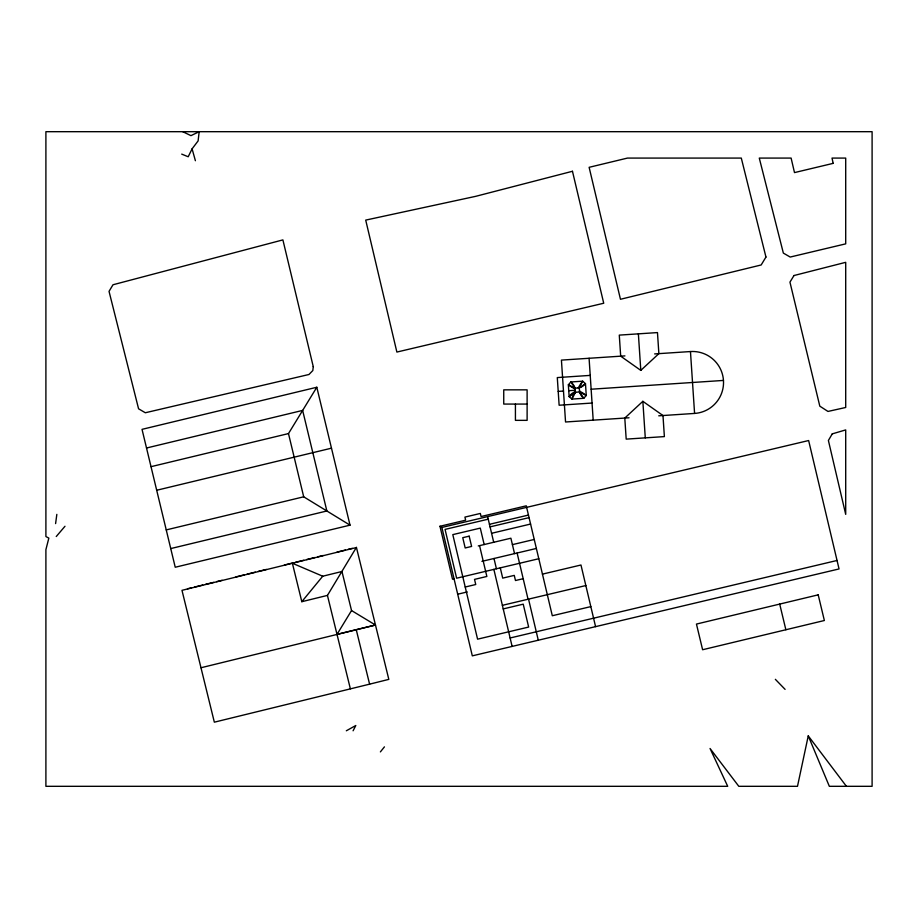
<?xml version="1.0" encoding="UTF-8"?>
<svg xmlns="http://www.w3.org/2000/svg" width="918" height="918" viewBox="0 0 918 918"><rect width="100%" height="100%" fill="white"/><g stroke="black" fill="none" stroke-linecap="round" stroke-linejoin="round"><path stroke-width="1.38" d="M55.596 523.604L56.836 514.367M808.253 735.869L797.49 786.313L738.806 786.313L710.05 748.491L727.71 786.313L45.9 786.313L45.9 549.641L48.838 538.12L45.9 536.548L45.9 131.687L872.1 131.687L872.1 786.313L829.344 786.313L808.253 735.869L846.419 786.313M182.774 131.687L190.944 135.646L199.172 131.687L198.116 140.89L192.091 148.842L188.213 156.76L181.707 154.121M575.471 392.238L571.948 399.089L569.149 396.633L568.357 384.78L570.812 381.968L582.666 381.188L585.477 383.644L586.258 395.497L583.802 398.297L571.948 399.089L572.832 395.979A10.832 3.546 -42 0 1 574.645 393.237L575.471 392.238L574.668 387.109A10.832 2.983 72.4 0 0 573.039 384.24L570.812 381.968L575.207 388.291L580.337 387.499A10.832 2.983 -17.6 0 0 583.205 385.87L585.477 383.644L579.155 388.027L579.946 393.168A10.832 2.983 72.4 0 0 581.576 396.037L583.802 398.297L579.419 391.986L575.471 392.238L569.149 396.633L571.352 394.006A11.131 3.557 -20.1 0 1 574.232 392.101L575.414 391.481M579.155 388.027L582.666 381.188L580.658 383.862A11.2 1.388 -64.1 0 0 578.856 386.891L578.214 388.096M353.086 730.785L355.805 725.507L346.327 730.785M200.985 667.753L375.473 625.02L337.021 634.372L351.537 610.55L341.955 571.501L322.734 576.217L292.383 563.25L301.815 601.692L327.439 595.403L356.436 547.323M151.022 466.677L288.481 433.583L316.813 387.258L350.022 525.153L175.235 567.244L142.026 429.349L316.813 387.258M380.385 751.899L384.435 746.862M301.815 601.692L322.734 576.217M56.25 536.525L64.983 526.266M640.798 370.379L658.872 353.648L657.472 332.58L619.283 335.116L620.683 356.184L640.798 370.379L638.377 333.842M642.852 401.327L624.791 418.069L626.191 439.125L664.38 436.601L662.98 415.533L642.852 401.327L645.285 437.863M369.598 684.162L388.819 679.377L356.459 547.53L181.982 590.331L214.342 722.179L369.598 684.162L356.253 629.737M187.501 588.771L191.655 587.75M194.432 587.072L202.74 585.03M205.506 584.353L213.814 582.322M216.579 581.633L222.122 580.279M235.972 576.883L244.28 574.84M247.045 574.163L255.353 572.121M258.13 571.444L266.438 569.412M284.431 564.995L292.739 562.952M295.516 562.275L303.824 560.232M306.589 559.555L314.897 557.513M317.674 556.836L323.205 555.482M337.055 552.085L345.363 550.043M348.129 549.366L352.282 548.344M146.524 448.007L302.642 410.415L326.865 510.982L170.737 548.574M156.703 490.258L331.49 448.179M166.25 529.904L303.697 496.81L350.022 525.153M454.054 578.81L452.505 579.178L439.974 526.266L465.656 520.185L464.921 517.098L480.332 513.449L481.066 516.536L526.266 505.818L552.303 615.737L590.825 606.614M441.879 527.448L808.632 440.537L839.052 568.942L472.311 655.854L441.879 527.448L439.974 526.266M488.238 519.175L445.058 529.399L456.625 578.202L538.797 558.729M489.455 524.316L528.458 515.067M490.063 526.875L529.066 517.637M491.578 533.301L530.581 524.052M478.255 545.946L510.89 538.212L514.539 553.623M512.405 544.638L534.23 539.463M481.904 561.357L536.364 548.448M465.219 587.015L475.742 584.514L474.526 579.384L486.861 576.458L479.552 545.636M457.703 594.21L467.308 591.938M523.191 578.696L515.48 580.52L514.264 575.391L502.708 578.122L500.276 567.852M542.446 574.129L580.968 565.006L595.575 626.638M502.375 605.329L585.845 585.546M503.225 608.909L523.226 604.17L528.653 627.063L477.578 639.169L452.803 534.62L480.286 528.114L484.176 544.546M510.11 637.987L837.044 560.473M624.928 355.897L561.426 360.108L565.545 421.993L629.037 417.782M654.626 353.923L690.462 351.548A31.005 31.005 0 0 1 723.464 380.431A31.005 31.005 0 0 1 694.582 413.433L658.734 415.808M590.217 375.393L557.295 377.585L559.131 405.228L592.053 403.048M558.213 391.401L563.48 391.057M568.747 390.701L575.334 390.265M591.135 389.221L723.464 380.431M527.116 404.069L503.741 404.069L503.741 389.84L527.116 389.84L527.116 420.352L515.423 420.352L515.423 404.069M575.207 388.291L568.357 384.78L571.03 386.696A11.131 1.274 25.3 0 0 574.048 388.429L575.253 389.06M579.419 391.986L586.258 395.497L583.584 393.478A11.2 1.388 25.9 0 0 580.555 391.688L579.35 391.034M351.537 610.55L375.473 625.02M775.354 679.32L785.097 689.372M192.091 148.842L195.396 160.719M327.439 595.403L350.366 688.81M779.703 604.078L785.865 629.748M288.481 433.583L303.697 496.81M528.538 599.133L538.281 640.213M517.109 553.015L528.057 599.247M487.63 516.604L493.712 542.286M493.987 558.488L496.42 568.77M493.861 569.378L512.118 646.421M690.462 351.548L694.582 413.433M589.081 358.272L593.189 420.157M313.245 366.58L312.831 370.539L308.964 374.498L145.331 412.756L138.572 408.797L109.035 291.362L112.994 284.764L282.893 239.896L313.245 366.58M832.259 433.87L828.392 440.468L845.707 514.367L845.707 429.911L832.259 433.87M765.956 257.051L761.171 264.969L620.465 299.279L589.126 167.317L627.476 158.08L741.296 158.08L765.956 257.051M794.001 275.526L789.95 282.124L819.808 406.158L827.979 411.436L845.707 407.477L845.707 262.33L794.001 275.526M572.465 171.276L475.639 196.349L365.708 220.102L396.874 352.064L603.723 303.238L572.465 171.276M833.177 163.358L794.495 172.595L791.109 158.08L759.278 158.08L783.352 253.093L790.203 257.051L845.707 243.855L845.707 158.08L832.018 158.08L833.177 163.358M818.202 594.841L696.452 624.068L702.614 649.737L824.364 620.511L818.202 594.841M469.167 536.169L462.752 537.684L465.185 547.966L471.611 546.439L469.167 536.169"/></g></svg>
